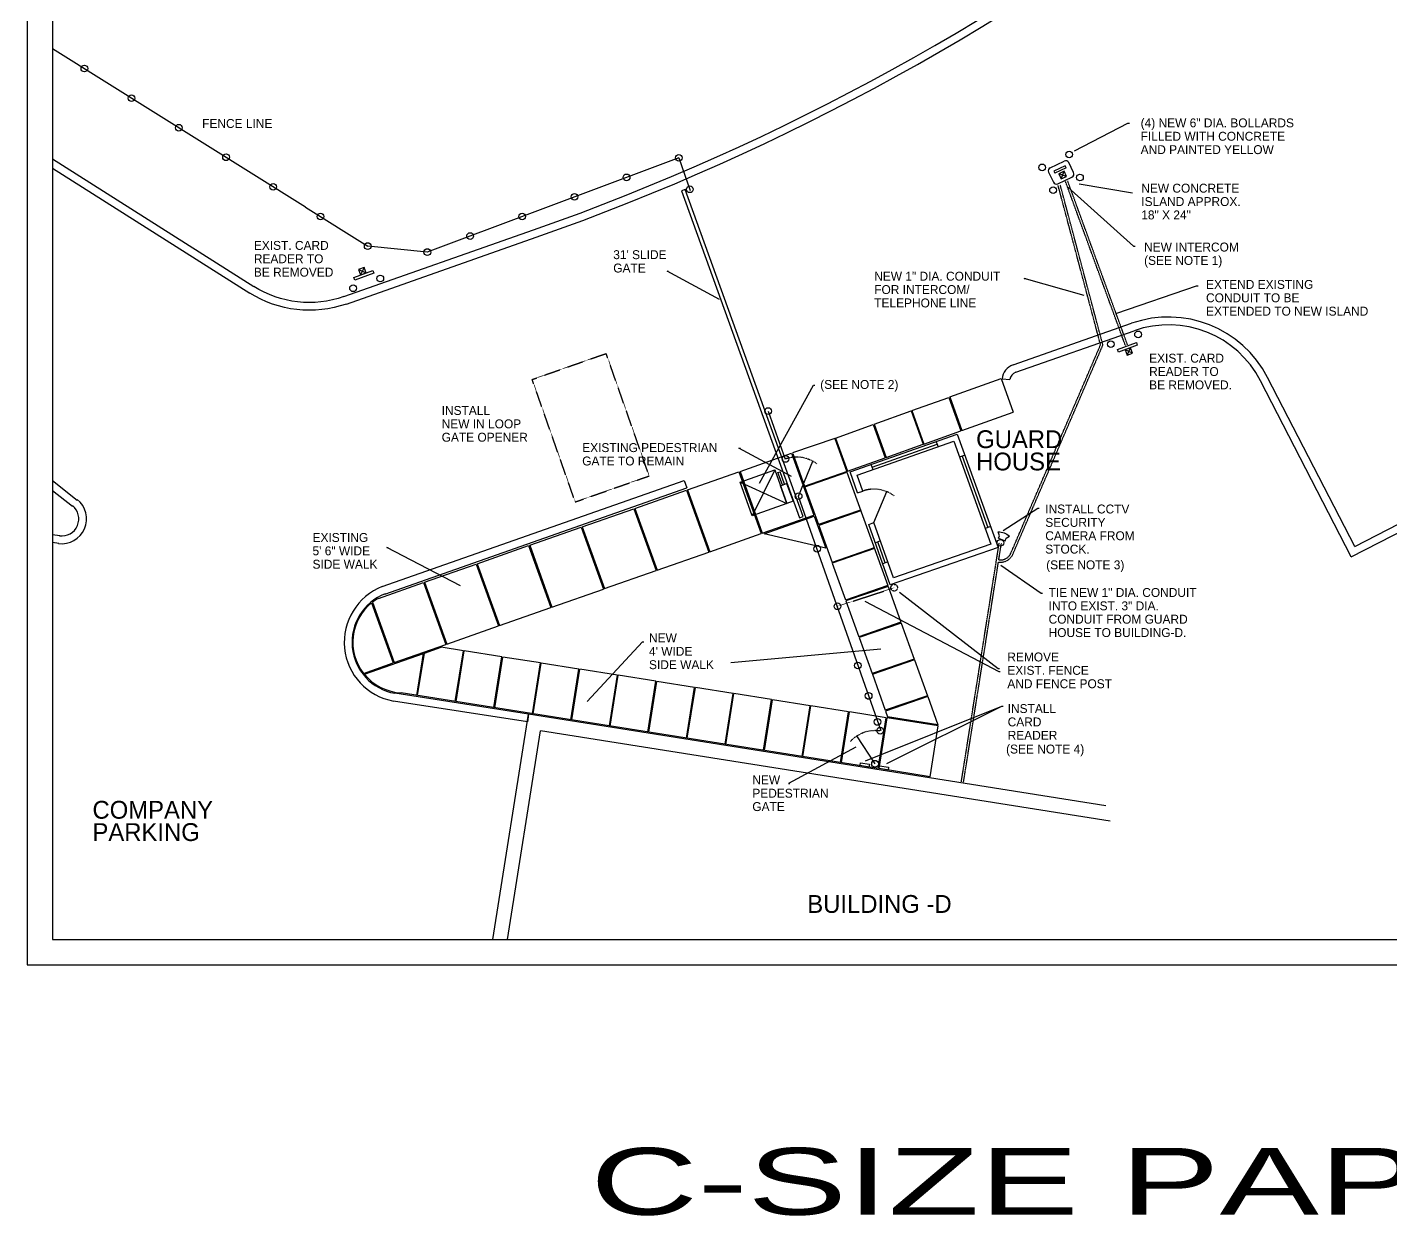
# Model space of a CAD drawing. Header units: inches. Extents: x -46627 to 16189, y -40789 to 47130.
# Drawn here: x 10068 to 11536, y 33005 to 34285 of the extents above; entities that cross this region are included whole.
import ezdxf
from ezdxf.enums import TextEntityAlignment as Align

# ---------------------------------------------------------------- set-up
doc = ezdxf.new("R2010")
doc.units = ezdxf.units.IN
doc.header["$MEASUREMENT"] = 0
for name, pattern in [('DASHDOT', [1, 0.5, -0.25, 0, -0.25]), ('DASHED', [0.75, 0.5, -0.25]), ('HIDDEN', [0.375, 0.25, -0.125])]:
    doc.linetypes.add(name, pattern=pattern)
for name, color, linetype in [('16', 7, 'CONTINUOUS'), ('18', 7, 'CONTINUOUS'), ('4', 7, 'CONTINUOUS'), ('55', 7, 'CONTINUOUS'), ('6', 7, 'CONTINUOUS'), ('9', 7, 'CONTINUOUS')]:
    doc.layers.add(name, color=color, linetype=linetype)
doc.styles.add('txt', font='TXT', dxfattribs={"height": 0.2})
doc.dimstyles.new('MSADIM', dxfattribs={"dimtxt": 1.5, "dimasz": 1.5, "dimexe": 0.75, "dimexo": 0.75, "dimgap": 0.75, "dimtad": 0, "dimdec": 3, "dimzin": 2, "dimdsep": 46, "dimtxsty": 'txt', "dimcen": 0.75, "dimse1": 1, "dimse2": 1, "dimadec": 0, "dimazin": 0, "dimtfac": 1, "dimtdec": 3, "dimtofl": 0, "dimtmove": 0, "dimatfit": 3, "dimfxl": 1, "dimtvp": 0.75, "dimtolj": 1, "dimtzin": 2, "dimarcsym": 0})

msp = doc.modelspace()

# ---------------------------------------------------------------- linework, layer by layer
at = {"layer": '16', "color": 6, "linetype": 'Continuous'}
for p, q in [((11185.8352, 34135.8222, 0.0024), (11173.5592, 34130.1486, -0.0024)), ((11186.842, 34133.6442, 0.0024), (11174.566, 34127.9706, -0.0024)), ((11186.842, 34133.6442, 0.0012), (11185.8352, 34135.8222)), ((11173.5592, 34130.1486, -0.0036), (11174.566, 34127.9706, -0.0012)), ((11187.166, 34124.3586, 0.0072), (11178.8404, 34127.3022, 0.0012)), ((11181.4252, 34121.7078, 0.0072), (11184.58, 34129.9554, 0.0036)), ((10419.8284, 34015.6794, -0.0012), (10440.238, 34023.033, 0.0012)), ((10420.8748, 34012.7802, -0.0036), (10419.8284, 34015.6794, -0.0024)), ((10441.282, 34020.1338, -0.0012), (10420.8748, 34012.7802, -0.0036)), ((10424.9704, 34024.0842, 0.0048), (10433.008, 34020.4278)), ((10430.92, 34026.2262, 0.006), (10427.0596, 34018.2846, 0.0012)), ((10440.238, 34023.033, 0.0024), (10441.282, 34020.1338, -0.0012)), ((11242.0036, 33938.0406, -0.0084), (11262.4108, 33945.3942, -0.0108)), ((11263.4572, 33942.495, -0.0084), (11243.0476, 33935.1414, -0.006)), ((11262.4108, 33945.3942, -0.0108), (11263.4572, 33942.495, -0.0096)), ((11243.0476, 33935.1414, -0.0048), (11242.0036, 33938.0406, -0.0084)), ((11258.3152, 33934.0902, -0.0024), (11250.2776, 33937.7466, -0.0072)), ((11252.3656, 33931.9482, -0.0012), (11256.226, 33939.8898, -0.006)), ((10964.8696, 33489.897, 0.0012), (10965.352, 33492.9402, -0.0024)), ((10974.4444, 33488.3802), (10964.8696, 33489.897)), ((10965.352, 33492.9402, -0.0024), (10974.9256, 33491.4234, -0.0024)), ((10974.9256, 33491.4234, -0.0012), (10974.4444, 33488.3802)), ((10985.44, 33486.6366, 0.0012), (10985.9224, 33489.6798, -0.0024)), ((10985.9224, 33489.6798, -0.0024), (10995.496, 33488.163, -0.0024)), ((10995.496, 33488.163, -0.0012), (10995.0148, 33485.1198)), ((10995.0148, 33485.1198), (10985.44, 33486.6366))]:
    msp.add_line(p, q, dxfattribs=at)
at = {"layer": '16', "color": 6, "linetype": 'Continuous', "extrusion": (-0.000498875, 0.000627316, 1), "elevation": 15.8337}
msp.add_lwpolyline([(11181.4238, 34121.7046), (11187.1646, 34124.3554), (11184.5786, 34129.9522), (11178.839, 34127.299)], close=True, dxfattribs=at)
at = {"layer": '16', "color": 6, "linetype": 'Continuous', "extrusion": (0.000263885, -0.000732686, 1), "elevation": -22.1725}
msp.add_lwpolyline([(10430.9196, 34026.2191), (10424.97, 34024.0771), (10427.0592, 34018.2775), (10433.0076, 34020.4207)], close=True, dxfattribs=at)
at = {"layer": '16', "color": 6, "linetype": 'Continuous', "extrusion": (-0.000263885, 0.000732686, 1), "elevation": 21.8905}
msp.add_lwpolyline([(11252.3652, 33931.9413), (11258.3148, 33934.0833), (11256.2256, 33939.8829), (11250.2772, 33937.7397)], close=True, dxfattribs=at)
at = {"layer": '16', "color": 6, "linetype": 'Continuous'}
for centre in [(10448.368, 34014.4878, 0.0036), (10419.0136, 34003.9158, 0.0036), (11264.272, 33954.2586, -0.0036), (11234.9176, 33943.6866, -0.0036)]:
    msp.add_circle(centre, 3.6, dxfattribs=at)
at = {"layer": '18', "color": 3, "linetype": 'Continuous'}
for p, q in [((10873.0024, 33808.395, -0.0036), (10848.8668, 33758.7894, -0.0084)), ((10876.5016, 33805.6134, -0.0048), (10878.7828, 33806.3658, -0.0048)), ((10881.3556, 33792.135, -0.006), (10876.5016, 33805.6134, -0.0048)), ((10883.614, 33792.9486, -0.006), (10878.7828, 33806.3658, -0.0048)), ((10835.824, 33795.0066, -0.0084), (10886.0452, 33772.1778, -0.0036))]:
    msp.add_line(p, q, dxfattribs=at)
at = {"layer": '18', "color": 3, "linetype": 'Continuous', "extrusion": (-0.000114286, -4.11575e-05, 1), "elevation": -2.6377}
msp.add_lwpolyline([(10873.0023, 33808.3949), (10886.0451, 33772.1777), (10848.8667, 33758.7893), (10835.8239, 33795.0065)], close=True, dxfattribs=at)
at = {"layer": '18', "color": 3, "linetype": 'Continuous', "extrusion": (0.000725721, 0.000230039, 1), "elevation": 15.6653}
msp.add_lwpolyline([(10886.0423, 33772.1751), (10879.1423, 33791.3367), (10885.8203, 33793.7415), (10892.7215, 33774.5799)], close=True, dxfattribs=at)
at = {"layer": '4', "color": 1, "linetype": 'Continuous'}
for p, q in [((10095.5392, 34143.255), (10312.246, 34005.9198)), ((10095.5392, 34133.3094), (10307.7496, 33998.8242)), ((11169.67, 34133.763, 0.006), (11184.8428, 34140.9798, 0.006)), ((11194.7944, 34128.4386, 0.006), (11189.6404, 34139.2758, 0.006)), ((11167.966, 34128.9654, 0.006), (11173.12, 34118.1282, 0.006)), ((11177.9176, 34116.4242, 0.006), (11193.0904, 34123.641, 0.006)), ((10408.9984, 33994.9002, -0.0012), (10613.4712, 34066.7862, -0.0036)), ((10411.7848, 33986.9754, -0.0012), (10616.2576, 34058.8614, -0.0036)), ((11129.7496, 33921.3882, -0.0072), (11257.2088, 33966.1986, -0.0084)), ((11132.536, 33913.4634, -0.0072), (11259.9952, 33958.2738, -0.0084)), ((11117.9284, 33906.4218, -0.0216), (11126.2828, 33905.547, -0.0264)), ((11493.886, 33714.6834, -0.006), (11396.1988, 33904.1358, -0.0084)), ((11497.5028, 33725.9994, -0.006), (11403.6652, 33907.9854, -0.0084)), ((11497.5028, 33725.9994, -0.006), (11779.8028, 33871.5618, -0.006)), ((11493.886, 33714.6834, -0.006), (11791.1188, 33867.945, -0.006)), ((10450.534, 33682.599), (10775.5552, 33796.8654, -0.0036)), ((10775.5552, 33796.8654, -0.0036), (10778.3416, 33788.9406, -0.0036)), ((10453.3204, 33674.6742), (10778.3416, 33788.9406, -0.0036)), ((10608.0112, 33545.2326), (10463.926, 33567.7638)), ((10606.714, 33536.9334), (10462.6288, 33559.4646)), ((10608.0112, 33545.2326), (10606.714, 33536.9334))]:
    msp.add_line(p, q, dxfattribs=at)
at = {"layer": '4', "color": 2, "linetype": 'DASHED'}
for p, q in [((11250.658, 33942.2286, -0.0132), (11186.1064, 34119.0102, -0.0132)), ((11252.9128, 33943.0518, -0.0132), (11188.3612, 34119.8334, -0.0132)), ((11223.8692, 33943.0158, -0.0132), (11178.1756, 34114.659, -0.0132)), ((11226.4024, 33942.831, -0.0132), (11180.4952, 34115.277, -0.0132)), ((11127.3004, 33718.6266, -0.0132), (11223.8692, 33943.0158, -0.0132)), ((11129.5048, 33717.6774, -0.0132), (11226.4024, 33942.831, -0.0132)), ((11074.0096, 33472.6014), (11114.7916, 33729.9486, 0.0012)), ((11114.3044, 33711.5334, 0.0012), (11117.1628, 33729.5718, 0.0012)), ((11076.3808, 33472.2246), (11113.9084, 33709.035, 0.0012))]:
    msp.add_line(p, q, dxfattribs=at)
at = {"layer": '4', "color": 1, "linetype": 'HIDDEN'}
for p, q in [((10611.886, 33905.7054, -0.012), (10691.5276, 33933.705, -0.012)), ((10737.886, 33801.843, -0.0024), (10691.5276, 33933.705, -0.0084)), ((10658.2444, 33773.8434, -0.0024), (10611.886, 33905.7054, -0.0084)), ((10658.2444, 33773.8434, -0.0024), (10737.886, 33801.843, -0.0024))]:
    msp.add_line(p, q, dxfattribs=at)
at = {"layer": '4', "color": 230, "linetype": 'Continuous'}
for p, q in [((10095.5392, 33797.0286), (10122.118, 33775.8918)), ((10095.5392, 33786.2958), (10116.8896, 33769.317)), ((10095.5392, 33738.8346), (10103.452, 33737.7342)), ((10095.5392, 33730.3542), (10102.2952, 33729.4146))]:
    msp.add_line(p, q, dxfattribs=at)
at = {"layer": '4', "color": 1, "linetype": 'Continuous', "extrusion": (6.77217e-06, 8.19317e-06, 1)}
for radius in [2562.9895, 2571.3895]:
    msp.add_arc((9763.4132, 36484.7014, 0.3478), radius, 289.3699838, 327.1169171, dxfattribs=at)
at = {"layer": '4', "color": 1, "linetype": 'Continuous'}
for centre, start, end in [((11171.2165, 34130.5117, 0.006), 115.4401914, 205.4391747), ((11186.389, 34137.7292, 0.006), 25.4375754, 115.4401921), ((11191.5439, 34126.8924, 0.006), 295.4391484, 25.4391734), ((11176.3714, 34119.6748, 0.006), 205.4375754, 295.4401921)]:
    msp.add_arc(centre, 3.6, start, end, dxfattribs=at)
at = {"layer": '4', "color": 1, "linetype": 'Continuous', "extrusion": (-6.89351e-06, -1.0011e-05, -1)}
for radius in [111.6, 120]:
    msp.add_arc((-10371.985, 34100.1835, -0.4114), radius, 250.6300489, 302.3639267, dxfattribs=at)
at = {"layer": '4', "color": 1, "linetype": 'Continuous', "extrusion": (5.61694e-06, 1.33221e-05, 1)}
for radius in [120, 111.6]:
    msp.add_arc((11297.0092, 33852.9907, 0.5079), radius, 27.2769403, 109.3699209, dxfattribs=at)
at = {"layer": '4', "color": 1, "linetype": 'Continuous', "extrusion": (0.000489449, -0.00137, 0.999999)}
for radius, end in [(17.8326, 174.0245782), (9.4326, 174.0267588)]:
    msp.add_arc((11135.6628, 33904.541, -41.0439), radius, 109.3699421, end, dxfattribs=at)
at = {"layer": '4', "color": 230, "linetype": 'Continuous'}
for radius in [26.7526, 18.3526]:
    msp.add_arc((10105.3644, 33755.5454, 0), radius, 262.1285806, 51.5034306, dxfattribs=at)
at = {"layer": '4', "color": 2, "linetype": 'DASHED', "extrusion": (0.000310517, -0.000133616, 1)}
for radius, start, end in [(14.4, 261.4596482, 336.7148427), (12, 260.5378121, 336.7147204)]:
    msp.add_arc((11116.2769, 33723.3699, -1.0633), radius, start, end, dxfattribs=at)
at = {"layer": '4', "color": 1, "linetype": 'Continuous', "extrusion": (-2.8335e-06, -2.77769e-07, 1)}
msp.add_arc((10473.7015, 33622.7134, -0.039), 64.2107, 111.1497872, 260.07014, dxfattribs=at)
at = {"layer": '4', "color": 1, "linetype": 'Continuous', "extrusion": (9.76177e-06, 9.31884e-07, 1)}
msp.add_arc((10473.7012, 33622.7134, 0.1334), 55.8122, 110.9926365, 259.9129893, dxfattribs=at)
at = {"layer": '55', "color": 7, "linetype": 'Continuous', "elevation": -0.0084}
for points in [[(10068.2344, 35300.769), (10068.2344, 33275.4438), (12541.3828, 33275.4438), (12541.3828, 35311.521), (10068.2344, 35311.521)], [(10095.5392, 35284.2162), (10095.5392, 33302.7486), (12514.078, 33302.7486), (12514.078, 35284.2162), (10095.5392, 35284.2162)]]:
    msp.add_lwpolyline(points, dxfattribs=at)
at = {"layer": '6', "color": 7, "linetype": 'Continuous'}
for p, q in [((10367.8024, 34091.3682, -0.006), (10095.5392, 34261.941, -0.0036)), ((10769.7316, 34144.4394, 0.006), (10614.6568, 34086.3018, -0.0024)), ((10769.7316, 34144.4394, 0.006), (10782.106, 34109.361, 0.006)), ((10367.8024, 34091.3682, -0.006), (10434.7708, 34049.4114, -0.0072)), ((10614.6568, 34086.3018, -0.0024), (10498.9876, 34042.9362, -0.006)), ((10498.9876, 34042.9362, -0.006), (10434.7708, 34049.4114, -0.0072)), ((11061.5824, 33886.881, -0.0036), (11116.9036, 33906.8046, -0.0036)), ((11116.9036, 33906.8046, -0.0036), (11129.9464, 33870.5874, -0.0036)), ((11020.6552, 33872.1414, -0.0036), (11060.4532, 33886.4742, -0.0036)), ((11060.4532, 33886.4742, -0.0036), (11073.496, 33850.257, -0.0036)), ((11061.5824, 33886.881, -0.0036), (11074.6252, 33850.6638, -0.0036)), ((10865.9356, 33871.713, -0.0024), (10884.1924, 33819.9582, -0.0024)), ((10980.0112, 33857.505, -0.0036), (11019.808, 33871.8366, -0.0036)), ((11019.808, 33871.8366, -0.0036), (11032.7548, 33835.8846, -0.0036)), ((11020.6552, 33872.1414, -0.0036), (11033.602, 33836.1894, -0.0036)), ((11074.6252, 33850.6638, -0.0036), (11129.9464, 33870.5874, -0.0036)), ((10938.5188, 33842.5626, -0.0036), (10979.164, 33857.2002, -0.0036)), ((10979.164, 33857.2002, -0.0036), (10992.016, 33821.5134, -0.0036)), ((10980.0112, 33857.505, -0.0036), (10992.8632, 33821.8182, -0.0036)), ((10937.6716, 33842.2578, -0.0036), (10892.2924, 33826.6002, -0.0036)), ((10937.6716, 33842.2578, -0.0036), (10950.274, 33807.2646, -0.0036)), ((10938.5188, 33842.5626, -0.0036), (10951.2748, 33807.1422, -0.0036)), ((10954.312, 33806.2134, -0.0036), (11069.542, 33846.8634, -0.0036)), ((11033.6032, 33836.1846, -0.0036), (11073.496, 33850.257, -0.0036)), ((11069.542, 33846.8634, -0.0036), (11113.5304, 33724.7154, -0.0036)), ((10835.68, 33806.7174, 0.0012), (10891.1608, 33826.203, -0.0036)), ((10891.1608, 33826.203, -0.0036), (10915.15, 33759.5874, -0.0036)), ((10892.5108, 33825.9942, -0.0036), (10905.1132, 33791.001, -0.0036)), ((10961.9668, 33802.551, -0.0036), (11065.9168, 33839.2218, -0.0036)), ((10977.9436, 33811.3674, -0.0036), (11047.9252, 33836.0562, -0.0036)), ((10992.8656, 33821.8134, -0.0036), (11032.7548, 33835.8846, -0.0036)), ((11046.9616, 33838.7322, -0.0036), (11048.9416, 33833.2338, -0.0036)), ((11065.9168, 33839.2218, -0.0036), (11105.8252, 33728.4042, -0.0036)), ((10898.7388, 33780.045, -0.0012), (10914.1192, 33817.5942, -0.0072)), ((10951.2748, 33807.141, -0.0036), (10992.016, 33821.5134, -0.0036)), ((10978.942, 33808.539, -0.0036), (10976.9452, 33814.1982, -0.0036)), ((11072.0164, 33822.2862, -0.0036), (11077.5268, 33824.2302, -0.0036)), ((11074.8448, 33823.2846, -0.0036), (11102.5624, 33746.319, -0.0036)), ((10779.0688, 33786.8346, 0.006), (10834.5472, 33806.3202, 0.0012)), ((10834.5472, 33806.3202, -0.0036), (10858.5388, 33739.7058, -0.0036)), ((10835.68, 33806.7174, -0.0036), (10859.6704, 33740.103, -0.0036)), ((10905.1588, 33790.8738, -0.0036), (10951.2748, 33807.1422, -0.0036)), ((10905.4648, 33790.0266, -0.0036), (10950.7312, 33805.9962, -0.0036)), ((10950.7312, 33805.9962, -0.0036), (10994.7592, 33683.7354, -0.0036)), ((10962.2968, 33783.5802, -0.0036), (10954.312, 33806.2134, -0.0036)), ((10967.9548, 33785.5758, -0.0036), (10961.9668, 33802.551, -0.0036)), ((10722.4576, 33766.9518, 0.0108), (10777.936, 33786.4374, 0.006)), ((10777.936, 33786.4374, 0.0012), (10801.9276, 33719.823, 0.0012)), ((10779.0688, 33786.8346, -0.0036), (10803.0592, 33720.2202, -0.0036)), ((10905.5704, 33789.7326, -0.0036), (10920.1036, 33749.3742, -0.0036)), ((10962.2968, 33783.5802, -0.0036), (10967.9548, 33785.5758, -0.0036)), ((10979.9308, 33751.6266, -0.0036), (10993.576, 33784.9398, -0.0084)), ((10665.8464, 33747.069, 0.006), (10721.3248, 33766.5546, 0.0012)), ((10721.3248, 33766.5546, -0.0036), (10745.3164, 33699.9402, -0.0036)), ((10722.4576, 33766.9518, 0.0012), (10746.448, 33700.3374, 0.0012)), ((10898.3248, 33779.8986, 0.006), (10987.288, 33527.7138, 0.006)), ((10859.6704, 33740.103, 0.0012), (10915.15, 33759.5874, -0.0036)), ((10861.8412, 33739.593, 0.0012), (10915.5568, 33758.4582, -0.0036)), ((10915.5568, 33758.4582, -0.0036), (10927.9396, 33724.0722, -0.0036)), ((10965.4828, 33765.0318, -0.0036), (10920.1036, 33749.3742, -0.0036)), ((10965.7768, 33764.181, -0.0036), (10920.4096, 33748.527, -0.0036)), ((10974.2728, 33749.631, -0.0036), (10979.9308, 33751.6266, -0.0036)), ((11000.8948, 33692.199, -0.0036), (10979.9308, 33751.6266, -0.0036)), ((10609.2352, 33727.1862, 0.0012), (10664.7136, 33746.6718, -0.0036)), ((10664.7136, 33746.6718, -0.0084), (10688.7052, 33680.0574, -0.0084)), ((10665.8464, 33747.069, -0.0036), (10689.8368, 33680.4546, -0.0036)), ((10803.0592, 33720.2202, 0.006), (10858.5388, 33739.7058)), ((10927.9396, 33724.0722, -0.0036), (10861.8412, 33739.593, 0.0012)), ((10920.4096, 33748.527, -0.0036), (10934.7436, 33708.7254, -0.0036)), ((10997.2192, 33684.5838, -0.0036), (10974.2728, 33749.631, -0.0036)), ((11105.7028, 33747.4026, -0.0036), (11099.7256, 33745.3398, -0.0036)), ((11114.9128, 33737.4282, -0.0084), (11113.648, 33741.6666, -0.0084)), ((11113.9144, 33734.7342, -0.0084), (11114.9128, 33737.4282, -0.0084)), ((11122.1056, 33734.763, -0.0084), (11125.8268, 33737.1534, -0.0084)), ((10552.624, 33707.3034, -0.0036), (10608.1024, 33726.789, -0.0084)), ((10608.1024, 33726.789, -0.0132), (10632.094, 33660.1746, -0.0132)), ((10609.2352, 33727.1862, -0.0084), (10633.2256, 33660.5718, -0.0084)), ((10980.1204, 33724.383, -0.0036), (10934.7436, 33708.7254, -0.0036)), ((10980.4144, 33723.5322, -0.0036), (10935.0472, 33707.8794, -0.0036)), ((10986.922, 33731.8074, -0.0036), (10981.564, 33729.9582, -0.0036)), ((10992.0712, 33708.1962, -0.0036), (10984.0864, 33730.8294, -0.0036)), ((11113.5304, 33724.7154, -0.0036), (10997.2192, 33684.5838, -0.0036)), ((11105.8252, 33728.4042, -0.0036), (11000.8948, 33692.199, -0.0036)), ((11113.9144, 33734.7342, -0.0084), (11121.1084, 33732.069, -0.0084)), ((11121.1084, 33732.069, -0.0084), (11122.1068, 33734.763, -0.0084)), ((10552.624, 33707.3034, -0.0132), (10576.6144, 33640.689, -0.0132)), ((10746.448, 33700.3374, 0.0108), (10801.9276, 33719.823, 0.0048)), ((10935.0472, 33707.8794, -0.0036), (10949.2756, 33668.367, -0.0036)), ((10994.9068, 33709.1742, -0.0036), (10989.3916, 33707.271, -0.0036)), ((10496.0128, 33687.4206, -0.018), (10551.4912, 33706.9062, -0.0228)), ((10551.4912, 33706.9062, -0.0276), (10575.4828, 33640.2918, -0.0276)), ((10689.8368, 33680.4546, 0.006), (10745.3164, 33699.9402)), ((10446.3292, 33669.9714, -0.0324), (10494.88, 33687.0234, -0.0372)), ((10494.88, 33687.0234, -0.042), (10518.8716, 33620.409, -0.042)), ((10496.0128, 33687.4206, -0.0276), (10520.0032, 33620.8062, -0.0276)), ((10633.2256, 33660.5718, 0.0012), (10688.7052, 33680.0574, -0.0048)), ((10994.7592, 33683.7354, -0.0036), (10949.38, 33668.0778, -0.0036)), ((10995.0532, 33682.8846, -0.0036), (10949.674, 33667.227, -0.0036)), ((10995.064, 33682.8882, -0.0036), (11008.9912, 33644.2158, -0.0036)), ((10438.9552, 33665.235, -0.0564), (10462.2604, 33600.5262, -0.0564)), ((10440.0532, 33665.7282, -0.042), (10463.392, 33600.9234, -0.042)), ((10949.6848, 33667.2306, -0.0036), (10963.6108, 33628.5582, -0.0036)), ((10576.6144, 33640.689, -0.0036), (10632.094, 33660.1746, -0.0096)), ((10520.0032, 33620.8062, -0.018), (10575.4828, 33640.2918, -0.024)), ((11008.9912, 33644.2158, -0.0036), (10963.6108, 33628.5582, -0.0036)), ((11009.284, 33643.365, -0.0036), (10963.9048, 33627.7074, -0.0036)), ((11009.2948, 33643.3686, -0.0036), (11023.222, 33604.6962, -0.0036)), ((10463.392, 33600.9234, -0.036), (10518.8716, 33620.409, -0.042)), ((10963.9168, 33627.711, -0.0036), (10977.8428, 33589.0386, -0.0036)), ((10431.2452, 33588.3618, -0.0324), (10494.8092, 33610.6866, -0.0384)), ((10487.6512, 33565.521, -0.0132), (10494.8092, 33610.6866, -0.0132)), ((10488.5404, 33565.3806, -0.0132), (10495.774, 33611.025, -0.0132)), ((10495.774, 33611.025, -0.0396), (10513.8136, 33617.361, -0.042)), ((10537.7896, 33613.5618, -0.0132), (10513.8136, 33617.361, -0.0132)), ((10529.134, 33558.9474, -0.0132), (10537.7896, 33613.5654, -0.0132)), ((10530.0232, 33558.807, -0.0132), (10538.6788, 33613.425, -0.0132)), ((10579.2712, 33606.9882, -0.0132), (10538.6776, 33613.4214, -0.0132)), ((10570.6156, 33552.3738, -0.0132), (10579.2712, 33606.9906, -0.0132)), ((10571.5048, 33552.2334, -0.0132), (10580.1604, 33606.8502, -0.0132)), ((10620.754, 33600.4134, -0.0132), (10580.1604, 33606.8466, -0.0132)), ((11023.222, 33604.6962, -0.0036), (10977.8428, 33589.0386, -0.0036)), ((10430.1616, 33589.2522, -0.0528), (10462.2604, 33600.5262, -0.0564)), ((10612.0984, 33545.8002, -0.0132), (10620.754, 33600.417, -0.0132)), ((10612.9876, 33545.6598, -0.0132), (10621.6432, 33600.2766, -0.0132)), ((10662.2356, 33593.8398, -0.0132), (10621.6432, 33600.273, -0.0132)), ((10653.58, 33539.2266, -0.0132), (10662.2356, 33593.8434, -0.0132)), ((10654.4692, 33539.0862, -0.0132), (10663.1248, 33593.703, -0.0132)), ((10703.7184, 33587.2662, -0.0132), (10663.1248, 33593.6994, -0.0132)), ((11023.516, 33603.8454, -0.0036), (10978.1368, 33588.1878, -0.0036)), ((11023.5268, 33603.849, -0.0036), (11037.454, 33565.1766, -0.0036)), ((10695.0628, 33532.653, -0.0132), (10703.7184, 33587.2698, -0.0132)), ((10695.952, 33532.5126, -0.0132), (10704.6076, 33587.1294, -0.0132)), ((10745.2, 33580.6926, -0.0132), (10704.6064, 33587.1258, -0.0132)), ((10736.5444, 33526.0794, -0.0132), (10745.2, 33580.695, -0.0132)), ((10737.4336, 33525.939, -0.0132), (10746.0892, 33580.5546, -0.0132)), ((10786.6828, 33574.119, -0.0132), (10746.0892, 33580.5522, -0.0132)), ((10978.1476, 33588.1914, -0.0036), (10992.0736, 33549.519, -0.0036)), ((10984.5496, 33486.7782), (10470.9256, 33568.1718)), ((10778.0272, 33519.5058, -0.0132), (10786.6828, 33574.1214, -0.0132)), ((10778.9164, 33519.3642, -0.0132), (10787.572, 33573.981, -0.0132)), ((10828.1656, 33567.5454, -0.0132), (10787.572, 33573.9786, -0.0132)), ((10819.51, 33512.9322, -0.0132), (10828.1656, 33567.5466, -0.0132)), ((10820.3992, 33512.7906, -0.0132), (10829.0548, 33567.4062, -0.0132)), ((10869.6472, 33560.9718, -0.0132), (10829.0548, 33567.405, -0.0132)), ((10860.9916, 33506.3586, -0.0132), (10869.6472, 33560.973, -0.0132)), ((10861.882, 33506.217, -0.0132), (10870.5364, 33560.8326, -0.0132)), ((10911.13, 33554.3982, -0.0132), (10870.5364, 33560.8314, -0.0132)), ((11037.454, 33565.1766, -0.0036), (10992.0736, 33549.519, -0.0036)), ((11037.748, 33564.3258, -0.0036), (10992.3676, 33548.6682, -0.0036)), ((11037.7588, 33564.3294, -0.0036), (11048.7508, 33533.805, -0.0036)), ((10902.4744, 33499.7838, -0.0132), (10911.13, 33554.3994, -0.0132)), ((10903.3636, 33499.6434, -0.0132), (10912.0192, 33554.259, -0.0132)), ((10952.6116, 33547.8246, -0.0132), (10912.0192, 33554.2578, -0.0132)), ((10943.956, 33493.2102, -0.0132), (10952.6116, 33547.8246, -0.0132)), ((10944.8452, 33493.0698, -0.0132), (10953.5008, 33547.6842, -0.0132)), ((10993.2052, 33541.3914, -0.0132), (10953.5008, 33547.683, -0.0132)), ((10992.3784, 33548.6718, -0.0036), (10994.644, 33542.379, -0.0036)), ((10569.5524, 33302.7486), (10608.0112, 33545.2326)), ((11229.5908, 33446.7306), (10608.0112, 33545.2326)), ((10984.5496, 33486.7782, -0.0132), (10993.2052, 33541.3914, -0.0132)), ((10985.44, 33486.6366), (10994.0944, 33541.251, -0.0132)), ((10986.5812, 33493.8426, -0.0132), (10994.0944, 33541.251, -0.0132)), ((11048.9116, 33532.5642, -0.0132), (10994.0944, 33541.251, -0.0132)), ((11048.7508, 33533.805, -0.0132), (10994.644, 33542.379, -0.0132)), ((11040.2572, 33477.9498), (11048.9116, 33532.5642, -0.0132)), ((10585.3468, 33302.7486), (10620.976, 33527.3826)), ((11234.3008, 33430.1886), (10620.976, 33527.3826)), ((10981.0336, 33491.9406, -0.0132), (10961.3164, 33522.0594, -0.0216)), ((11040.2572, 33477.9498), (10985.44, 33486.6366))]:
    msp.add_line(p, q, dxfattribs=at)
at = {"layer": '6', "color": 7, "linetype": 'HIDDEN'}
msp.add_line((10940.5792, 33661.4418, 0.0012), (11001.6652, 33681.4794, -0.0084), dxfattribs=at)
at = {"layer": '6', "color": 2, "linetype": 'Continuous', "elevation": -0.0108}
msp.add_lwpolyline([(10903.552, 33758.067), (10776.4864, 34110.2454), (10772.7328, 34108.8918), (10899.7996, 33756.7134)], close=True, dxfattribs=at)
at = {"layer": '6', "color": 7, "linetype": 'Continuous'}
for centre in [(10129.6984, 34240.5414, -0.0072), (10180.5436, 34208.6862, -0.0072), (10231.3888, 34176.831, -0.0072), (10282.234, 34144.977, -0.0072), (10769.7316, 34144.4394, 0.006), (11190.0052, 34147.9062, 0.006), (11161.0396, 34134.1278, 0.006), (10713.55, 34123.377, 0.006), (11201.7208, 34123.2762, 0.006), (10333.0804, 34113.1218, -0.0072), (10657.3684, 34102.3134, 0.006), (10781.7076, 34110.4902, 0.006), (11172.7552, 34109.4978, 0.006), (10383.9256, 34081.2666, -0.0072), (10601.1868, 34081.251, 0.006), (10545.0052, 34060.1886, 0.006), (10434.7708, 34049.4114, -0.0072), (10498.9876, 34042.9362, -0.006), (10865.9356, 33871.713, -0.0024), (10884.604, 33820.1142, -0.0096), (10898.7388, 33780.045, -0.0012), (10918.7044, 33723.4494, -0.0012), (11115.9774, 33729.76, 0.0012), (10940.5792, 33661.4418, 0.0012), (10962.5944, 33597.711, 0.006), (10974.1636, 33564.915, 0.006), (10983.6808, 33536.9202, 0.006), (10986.6676, 33527.4954, -0.0048), (10981.0336, 33491.9406, -0.0132)]:
    msp.add_circle(centre, 3.6, dxfattribs=at)
at = {"layer": '6', "color": 7, "linetype": 'HIDDEN'}
msp.add_circle((11001.6658, 33681.4793, -0.0084), 3.6, dxfattribs=at)
at = {"layer": '6', "color": 7, "linetype": 'DASHDOT'}
for centre in [(10896.5824, 33786.1554, -0.0096), (10979.9308, 33751.6266, -0.0036)]:
    msp.add_arc(centre, 35.9996, 52.9295433, 109.4309239, dxfattribs=at)
at = {"layer": '6', "color": 7, "linetype": 'Continuous', "extrusion": (0, 0, -1)}
msp.add_arc((-11112.9763, 33721.1654, 0.0084), 20.5122, 91.876482, 128.7907514, dxfattribs=at)
at = {"layer": '6', "color": 7, "linetype": 'Continuous', "extrusion": (9.76177e-06, 9.31884e-07, 1)}
for radius, start, end in [(54.9122, 129.2535893, 217.542831), (54.6122, 120.079281, 128.033731), (54.6122, 218.9769588, 267.0866865)]:
    msp.add_arc((10473.7012, 33622.7134, 0.1334), radius, start, end, dxfattribs=at)
at = {"layer": '6', "color": 7, "linetype": 'DASHDOT', "extrusion": (-5.85685e-05, -0.000139693, -1)}
msp.add_arc((-10981.3496, 33491.8903, -5.3222), 35.9996, 41.9936444, 98.4950249, dxfattribs=at)

# ---------------------------------------------------------------- texts
at = {"layer": '6', "color": 7, "linetype": 'Continuous', "style": 'txt'}
for s, height, p in [('FENCE LINE', 9.6, (10256.5516, 34181.3946, -0.0084)), ('(4) NEW 6" DIA. BOLLARDS', 9.6, (11267.0536, 34182.0222, -0.0084)), ('FILLED WITH CONCRETE', 9.6, (11267.0536, 34167.6222, -0.0084)), ('AND PAINTED YELLOW', 9.6, (11267.0536, 34153.2222, -0.0084)), ('NEW CONCRETE', 9.6, (11267.7076, 34111.7118, -0.0084)), ('ISLAND APPROX.', 9.6, (11267.7076, 34097.3118, -0.0084)), ('18" X 24"', 9.6, (11267.7076, 34082.9118, -0.0084)), ('EXIST. CARD', 9.6, (10312.2256, 34050.0858, -0.0084)), ("31' SLIDE", 9.6, (10699.1812, 34040.1162, -0.0084)), ('NEW INTERCOM ', 9.6, (11270.7712, 34048.3182, -0.0084)), ('READER TO ', 9.6, (10312.2256, 34035.6858, -0.0084)), ('GATE', 9.6, (10699.1812, 34025.7162, -0.0084)), ('(SEE NOTE 1)', 9.6, (11270.7712, 34033.9182, -0.0084)), ('BE REMOVED', 9.6, (10312.2256, 34021.2858, -0.0084)), ('NEW 1" DIA. CONDUIT', 9.6, (10980.1768, 34016.9262, -0.0084)), ('FOR INTERCOM/', 9.6, (10980.1768, 34002.5262, -0.0084)), ('EXTEND EXISTING', 9.6, (11337.4456, 34008.0798, -0.0084)), ('TELEPHONE LINE', 9.6, (10980.1768, 33988.1262, -0.0084)), ('CONDUIT TO BE', 9.6, (11337.4456, 33993.6798, -0.0084)), ('EXTENDED TO NEW ISLAND', 9.6, (11337.4456, 33979.2798, -0.0084)), ('EXIST. CARD', 9.6, (11276.2048, 33928.6686, -0.0084)), ('READER TO ', 9.6, (11276.2048, 33914.2686, -0.0084)), ('(SEE NOTE 2)', 9.6, (10922.038, 33900.3426, -0.0168)), ('BE REMOVED.', 9.6, (11276.2048, 33899.8686, -0.0084)), ('INSTALL', 9.6, (10514.44, 33872.3118, -0.0084)), ('NEW IN LOOP', 9.6, (10514.44, 33857.9118, -0.0084)), ('GATE OPENER', 9.6, (10514.44, 33843.5118, -0.0084)), ('GUARD', 19.2, (11089.8892, 33841.389, -0.0084)), ('EXISTING PEDESTRIAN', 9.6, (10665.7444, 33832.3314, -0.0084)), ('HOUSE', 19.2, (11089.8892, 33817.389, -0.0084)), ('GATE TO REMAIN', 9.6, (10665.7444, 33817.9314, -0.0084)), ('INSTALL CCTV', 9.6, (11164.3396, 33766.233, -0.0084)), ('SECURITY', 9.6, (11164.3396, 33751.833, -0.0084)), ('EXISTING', 9.6, (10375.3888, 33735.5682, -0.0084)), ('CAMERA FROM', 9.6, (11164.3396, 33737.433, -0.0084)), ('5\' 6" WIDE ', 9.6, (10375.3888, 33721.1682, -0.0084)), ('STOCK.', 9.6, (11164.3396, 33723.033, -0.0084)), ('SIDE WALK', 9.6, (10375.3888, 33706.7682, -0.0084)), ('(SEE NOTE 3)', 9.6, (11165.3464, 33706.0902, -0.0168)), ('TIE NEW 1" DIA. CONDUIT', 9.6, (11167.936, 33676.3446, -0.0084)), ('INTO EXIST. 3" DIA.', 9.6, (11167.936, 33661.9446, -0.0084)), ('CONDUIT FROM GUARD', 9.6, (11167.936, 33647.5446, -0.0084)), ('HOUSE TO BUILDING-D.', 9.6, (11167.936, 33633.1446, -0.0084)), ('NEW', 9.6, (10737.7, 33627.381, -0.0084)), ("4' WIDE ", 9.6, (10737.7, 33612.981, -0.0084)), ('REMOVE', 9.6, (11123.4868, 33606.8814, -0.0084)), ('SIDE WALK', 9.6, (10737.7, 33598.581, -0.0084)), ('EXIST. FENCE', 9.6, (11123.4868, 33592.4814, -0.0084)), ('AND FENCE POST', 9.6, (11123.4868, 33578.0814, -0.0084)), ('INSTALL', 9.6, (11123.8612, 33551.3262, -0.0084)), ('CARD', 9.6, (11123.8612, 33536.9262, -0.0084)), ('READER', 9.6, (11123.8612, 33522.5262, -0.0084)), ('(SEE NOTE 4)', 9.6, (11122.156, 33507.7242, -0.0168)), ('NEW', 9.6, (10848.9376, 33474.5646, -0.018)), ('PEDESTRIAN', 9.6, (10848.9376, 33460.1646, -0.018)), ('COMPANY', 19.2, (10138.4392, 33442.3122, -0.0084)), ('GATE', 9.6, (10848.9376, 33445.7646, -0.018)), ('PARKING', 19.2, (10138.4392, 33418.3122, -0.0084)), ('BUILDING -D', 19.2, (10908.0748, 33340.911, -0.0084))]:
    msp.add_text(s, height=height, dxfattribs=at).set_placement(p, align=Align.MIDDLE_LEFT)
at = {"layer": '9', "color": 253, "linetype": 'Continuous', "style": 'txt', "width": 1.666667}
msp.add_text('C-SIZE PAPER', height=72, dxfattribs=at).set_placement((10674.3928, 33042.1902, -0.0084), align=Align.MIDDLE_LEFT)

# ---------------------------------------------------------------- leaders
at = {"layer": '6', "color": 7, "linetype": 'Continuous', "annotation_type": 0, "has_hookline": 1, "hookline_direction": 0}
for points in [[(11195.9884, 34152.0438, -0.0084), (11253.3724, 34181.6778, -0.0084), (11254.8724, 34181.6778, -0.0084)], [(11188.6468, 34112.7966, -0.0084), (11259.472, 34049.1486, -0.0084), (11260.972, 34049.1486, -0.0084)], [(11200.846, 34116.285, -0.0084), (11258.3584, 34106.6934, -0.0084)], [(10813.4788, 33991.7706, -0.0084), (10757.0812, 34022.2878, -0.0084), (10758.5812, 34022.2878, -0.0084)], [(11206.192, 33996.2178, -0.0084), (11141.7856, 34014.5706, -0.0084), (11143.2856, 34014.5706, -0.0084)], [(11241.2404, 33977.0646, -0.0168), (11327.3224, 34006.6278, -0.0168), (11328.8224, 34006.6278, -0.0168)], [(10856.7544, 33793.9842, -0.0168), (10914.7912, 33899.5686, -0.0168), (10916.2912, 33899.5686, -0.0168)], [(10890.9436, 33801.2346, -0.0084), (10834.546, 33831.7518, -0.0084), (10836.046, 33831.7518, -0.0084)], [(11118.97, 33742.9626, -0.0084), (11156.3476, 33767.0958, -0.0084), (11157.8476, 33767.0958, -0.0084)], [(10534.7956, 33683.6478, -0.0084), (10455.316, 33724.9014, -0.0084), (10456.816, 33724.9014, -0.0084)], [(11116.3324, 33705.6066, -0.0084), (11159.9404, 33675.6486, -0.0084), (11161.4404, 33675.6486, -0.0084)], [(10969.9624, 33667.107, -0.0084), (11114.4304, 33591.4218, -0.0084), (11115.9304, 33591.4218, -0.0084)], [(11007.4312, 33676.6986, -0.0084), (11113.624, 33594.651, -0.0084), (11115.124, 33594.651, -0.0084)], [(10671.2416, 33558.9702, -0.0084), (10730.6404, 33623.151, -0.0084), (10732.1404, 33623.151, -0.0084)], [(10987.2304, 33615.1758, -0.0084), (10825.6252, 33600.6738, -0.0084)], [(10970.6536, 33495.1758, -0.0084), (11117.6116, 33553.7394, -0.0084), (11119.1116, 33553.7394, -0.0084)], [(10993.8436, 33492.0942, -0.0084), (11117.6116, 33553.7394, -0.0084), (11119.1116, 33553.7394, -0.0084)], [(10960.3024, 33509.8626, -0.0132), (10887.784, 33470.7078, -0.0132), (10889.284, 33470.7078, -0.0132)]]:
    msp.add_leader(points, dimstyle='MSADIM', dxfattribs=at)

doc.saveas('drawing.dxf')
